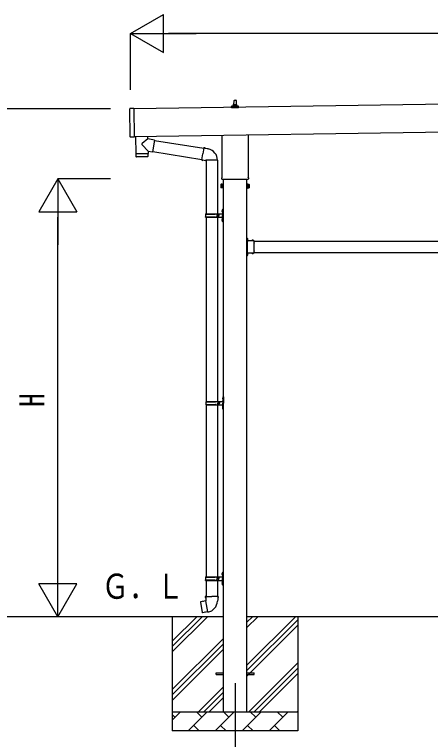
# Model space of a CAD drawing. Units: millimetres, scale not verified. Extents: x -16820 to 16820, y -11880 to 11880.
# Drawn here: x -5395 to -3211, y -3528 to 281 of the extents above; entities that cross this region are included whole.
import ezdxf
from ezdxf.enums import TextEntityAlignment as Align

# ---------------------------------------------------------------- set-up
doc = ezdxf.new("R2010")
doc.units = ezdxf.units.MM
doc.header["$LTSCALE"] = 50
for name, color, linetype in [('0-4_YKK_12', 2, 'Continuous'), ('0-5_YKK_13', 4, 'Continuous'), ('0-6_YKK_A1', 4, 'Continuous'), ('0-7_YKK_D', 6, 'Continuous')]:
    doc.layers.add(name, color=color, linetype=linetype)
doc.styles.add('ＭＳ ゴシック', font='')
doc.styles.get('ＭＳ ゴシック').set_extended_font_data('MS Gothic')

msp = doc.modelspace()

# ---------------------------------------------------------------- linework, layer by layer
at = {"layer": '0-4_YKK_12'}
msp.add_line((-4237.42, -3233), (-4237.42, -3733), dxfattribs=at)
at = {"layer": '0-5_YKK_13'}
for p, q in [((-4243.42, -193.74), (-4242.69, -170.22)), ((-4241.69, -169.24), (-4233.15, -169.24)), ((-4232.15, -170.22), (-4231.42, -193.74)), ((-4787.62, -362.04), (-4789.73, -214.06)), ((-4769.75, -212.77), (-4788.74, -213.05)), ((-4255.67, -209.24), (-4255.67, -201.53)), ((-4219.17, -209.24), (-4255.67, -209.24)), ((-4255.29, -200.74), (-4219.55, -200.74)), ((-4254.91, -200.56), (-4248.19, -198.93)), ((-4247.8, -198.74), (-4227.04, -198.74)), ((-4247.42, -197.95), (-4247.42, -193.74)), ((-4246.42, -193.74), (-4228.42, -193.74)), ((-4227.42, -197.95), (-4227.42, -193.74)), ((-4219.94, -200.56), (-4226.66, -198.93)), ((-4219.17, -209.24), (-4219.17, -201.53)), ((-4695.47, -372.45), (-4725.25, -396.69)), ((-4695.47, -372.45), (-4695.68, -358.15)), ((-4659.98, -378.19), (-4695.47, -372.45)), ((-4659.98, -378.19), (-4670.14, -441.07)), ((-4660.27, -380.01), (-4401.29, -421.25)), ((-4305.72, -573.23), (-4305.72, -352.58)), ((-4169.12, -350.63), (-4169.12, -573.23)), ((-4694.55, -437.12), (-4725.42, -404.02)), ((-4400.97, -419.43), (-4399.83, -417.45)), ((-4399.83, -417.45), (-4396.26, -418.08)), ((-4396.26, -418.08), (-4395.85, -420.42)), ((-4758.36, -451.05), (-4757.94, -464.1)), ((-4753.87, -449.99), (-4753.84, -450.99)), ((-4698.88, -449.2), (-4698.88, -450.2)), ((-4694.55, -437.12), (-4670.14, -441.07)), ((-4694.55, -437.12), (-4694.38, -449.14)), ((-4669.84, -439.24), (-4411.71, -480.34)), ((-4412.03, -482.16), (-4406.5, -450.79)), ((-4400.97, -419.43), (-4406.5, -450.79)), ((-4381.33, -423.25), (-4379.65, -424.87)), ((-4379.65, -424.87), (-4377.53, -425.32)), ((-4697.36, -466.18), (-4754.9, -467.01)), ((-4412.03, -482.16), (-4411.63, -484.41)), ((-4412.03, -482.16), (-4406.88, -482.98)), ((-4411.63, -484.41), (-4408.07, -485.04)), ((-4408.07, -485.04), (-4406.88, -482.98)), ((-4406.88, -482.98), (-4392.28, -485.29)), ((-4392.28, -485.29), (-4390.07, -484.31)), ((-4329.77, -484.7), (-4390.96, -484.7)), ((-4389.92, -484.7), (-4389.92, -766.01)), ((-4329.92, -484.7), (-4329.92, -766.01)), ((-4307.42, -582), (-4307.42, -576.5)), ((-4169.48, -585.5), (-4305.36, -585.5)), ((-4167.42, -576.5), (-4167.42, -582)), ((-4311.42, -611.5), (-4310.66, -610.19)), ((-4311.42, -611.5), (-4311.42, -628.5)), ((-4311.42, -628.5), (-4310.66, -629.82)), ((-4304.42, -615.09), (-4310.66, -615.09)), ((-4304.42, -624.91), (-4310.66, -624.91)), ((-4304.42, -629.82), (-4310.66, -629.82)), ((-4301.92, -629.2), (-4304.42, -629.2)), ((-4172.92, -629.2), (-4170.42, -629.2)), ((-4170.42, -615.09), (-4164.18, -615.09)), ((-4170.42, -624.91), (-4164.18, -624.91)), ((-4170.42, -629.82), (-4164.18, -629.82)), ((-4163.42, -611.5), (-4164.18, -610.19)), ((-4163.42, -628.5), (-4164.18, -629.82)), ((-4163.42, -611.5), (-4163.42, -628.5)), ((-4306.22, -748.86), (-4304.18, -749.86)), ((-4304.95, -746.86), (-4304.32, -746.86)), ((-4304.95, -746.86), (-4304.95, -755.16)), ((-4304.95, -755.16), (-4304.32, -755.16)), ((-4304.32, -746.86), (-4304.32, -755.16)), ((-4304.32, -746.86), (-4303.92, -747.26)), ((-4304.32, -755.16), (-4303.92, -754.76)), ((-4304.18, -749.86), (-4303.57, -751.01)), ((-4303.92, -743.01), (-4300.92, -741.51)), ((-4303.92, -743.01), (-4303.92, -775.01)), ((-4303.92, -747.26), (-4303.92, -754.76)), ((-4300.92, -741.51), (-4300.92, -775.01)), ((-4300.92, -741.51), (-4299.92, -741.51)), ((-4299.92, -741.51), (-4299.92, -775.01)), ((-4392.92, -768.01), (-4342.59, -768.01)), ((-4392.92, -782.01), (-4342.59, -782.01)), ((-4391.92, -766.01), (-4305.92, -766.01)), ((-4391.92, -766.01), (-4391.92, -768.01)), ((-4391.92, -784.01), (-4391.92, -782.01)), ((-4391.92, -784.01), (-4305.92, -784.01)), ((-4389.92, -784.01), (-4389.92, -1751.5)), ((-4332.92, -766.01), (-4332.92, -770.51)), ((-4332.92, -770.51), (-4330.92, -770.51)), ((-4332.92, -784.01), (-4332.92, -779.51)), ((-4332.92, -779.51), (-4330.92, -779.51)), ((-4330.92, -770.51), (-4330.92, -775.01)), ((-4330.92, -779.51), (-4330.92, -775.01)), ((-4329.92, -784.01), (-4329.92, -1751.5)), ((-4324.92, -766.01), (-4324.92, -775.01)), ((-4324.92, -770.51), (-4321.92, -770.51)), ((-4324.92, -784.01), (-4324.92, -775.01)), ((-4324.92, -779.51), (-4321.92, -779.51)), ((-4321.92, -770.51), (-4321.92, -775.01)), ((-4321.92, -779.51), (-4321.92, -775.01)), ((-4306.22, -796.86), (-4304.18, -797.86)), ((-4304.95, -794.86), (-4304.32, -794.86)), ((-4304.95, -794.86), (-4304.95, -803.16)), ((-4304.32, -794.86), (-4304.32, -803.16)), ((-4304.32, -794.86), (-4303.92, -795.26)), ((-4304.18, -797.86), (-4303.57, -799.01)), ((-4303.92, -807.01), (-4303.92, -775.01)), ((-4303.92, -795.26), (-4303.92, -802.76)), ((-4300.92, -808.51), (-4300.92, -775.01)), ((-4299.92, -808.51), (-4299.92, -775.01)), ((-4304.95, -803.16), (-4304.32, -803.16)), ((-4304.32, -803.16), (-4303.92, -802.76)), ((-4303.92, -807.01), (-4300.92, -808.51)), ((-4300.92, -808.51), (-4299.92, -808.51)), ((-4173.32, -892.5), (-4174.92, -892.5)), ((-4174.92, -897), (-4173.32, -897)), ((-4173.32, -898), (-4174.92, -898)), ((-4169.22, -900), (-4174.92, -900)), ((-4173.32, -902), (-4174.92, -902)), ((-4174.92, -903), (-4173.32, -903)), ((-4173.32, -909.46), (-4173.32, -892.5)), ((-4173.32, -895.97), (-4173.32, -904.04)), ((-4173.32, -898.88), (-4170.66, -897.55)), ((-4173.32, -901.13), (-4170.66, -902.45)), ((-4136.92, -907.9), (-4173.32, -907.9)), ((-4172.92, -909.5), (-4169.92, -909.5)), ((-4172.92, -918.29), (-4172.92, -911.5)), ((-4172.46, -895.27), (-4172.62, -895.27)), ((-4172.46, -904.74), (-4172.62, -904.74)), ((-4149.66, -907.04), (-4149.66, -907.2)), ((-4140.89, -907.9), (-4148.96, -907.9)), ((-4146.05, -907.9), (-4147.37, -905.24)), ((-4143.8, -907.9), (-4142.47, -905.24)), ((-4140.19, -907.04), (-4140.19, -907.2)), ((-4136.92, -918.29), (-4136.92, -907.9)), ((-4172.92, -960.29), (-4172.92, -919.72)), ((-4136.92, -960.29), (-4136.92, -919.72)), ((-4173.32, -978), (-4174.92, -978)), ((-4173.32, -982), (-4174.92, -982)), ((-4173.32, -987.5), (-4174.92, -987.5)), ((-4173.32, -987.5), (-4173.32, -970.54)), ((-4136.92, -972.1), (-4173.32, -972.1)), ((-4173.32, -975.97), (-4173.32, -984.04)), ((-4173.32, -978.88), (-4170.66, -977.55)), ((-4173.32, -981.13), (-4170.66, -982.45)), ((-4172.92, -968.5), (-4172.92, -961.72)), ((-4169.92, -970.5), (-4172.92, -970.5)), ((-4172.46, -975.27), (-4172.62, -975.27)), ((-4172.46, -984.74), (-4172.62, -984.74)), ((-4149.66, -972.96), (-4149.66, -972.8)), ((-4140.89, -972.1), (-4148.96, -972.1)), ((-4146.05, -972.1), (-4147.37, -974.76)), ((-4143.8, -972.1), (-4142.47, -974.76)), ((-4140.19, -972.96), (-4140.19, -972.8)), ((-4136.92, -972.1), (-4136.92, -961.72)), ((-4389.42, -1751.5), (-4303.42, -1751.5)), ((-4389.42, -1751.5), (-4389.42, -1753.5)), ((-4330.42, -1751.5), (-4330.42, -1756)), ((-4322.42, -1751.5), (-4322.42, -1760.5)), ((-4303.72, -1734.35), (-4301.68, -1735.35)), ((-4302.45, -1732.35), (-4301.82, -1732.35)), ((-4302.45, -1732.35), (-4302.45, -1740.65)), ((-4302.45, -1740.65), (-4301.82, -1740.65)), ((-4301.82, -1732.35), (-4301.82, -1740.65)), ((-4301.82, -1732.35), (-4301.42, -1732.75)), ((-4301.82, -1740.65), (-4301.42, -1740.25)), ((-4301.68, -1735.35), (-4301.07, -1736.5)), ((-4301.42, -1728.5), (-4298.42, -1727)), ((-4301.42, -1728.5), (-4301.42, -1760.5)), ((-4301.42, -1732.75), (-4301.42, -1740.25)), ((-4298.42, -1727), (-4298.42, -1760.5)), ((-4298.42, -1727), (-4297.42, -1727)), ((-4297.42, -1727), (-4297.42, -1760.5)), ((-4390.42, -1753.5), (-4340.09, -1753.5)), ((-4390.42, -1767.5), (-4340.09, -1767.5)), ((-4389.92, -1769.49), (-4389.92, -2674)), ((-4389.42, -1769.5), (-4389.42, -1767.5)), ((-4389.42, -1769.5), (-4303.42, -1769.5)), ((-4330.42, -1756), (-4328.42, -1756)), ((-4330.42, -1769.5), (-4330.42, -1765)), ((-4330.42, -1765), (-4328.42, -1765)), ((-4329.92, -1769.49), (-4329.92, -2674)), ((-4328.42, -1756), (-4328.42, -1760.5)), ((-4328.42, -1765), (-4328.42, -1760.5)), ((-4322.42, -1756), (-4319.42, -1756)), ((-4322.42, -1769.5), (-4322.42, -1760.5)), ((-4322.42, -1765), (-4319.42, -1765)), ((-4319.42, -1756), (-4319.42, -1760.5)), ((-4319.42, -1765), (-4319.42, -1760.5)), ((-4303.72, -1782.35), (-4301.68, -1783.35)), ((-4302.45, -1780.35), (-4301.82, -1780.35)), ((-4302.45, -1780.35), (-4302.45, -1788.65)), ((-4302.45, -1788.65), (-4301.82, -1788.65)), ((-4301.82, -1780.35), (-4301.82, -1788.65)), ((-4301.82, -1780.35), (-4301.42, -1780.75)), ((-4301.82, -1788.65), (-4301.42, -1788.25)), ((-4301.68, -1783.35), (-4301.07, -1784.5)), ((-4301.42, -1792.5), (-4301.42, -1760.5)), ((-4301.42, -1780.75), (-4301.42, -1788.25)), ((-4298.42, -1794), (-4298.42, -1760.5)), ((-4297.42, -1794), (-4297.42, -1760.5)), ((-4301.42, -1792.5), (-4298.42, -1794)), ((-4298.42, -1794), (-4297.42, -1794)), ((-4306.22, -2656.85), (-4304.18, -2657.85)), ((-4304.95, -2654.85), (-4304.32, -2654.85)), ((-4304.95, -2654.85), (-4304.95, -2663.15)), ((-4304.95, -2663.15), (-4304.32, -2663.15)), ((-4304.32, -2654.85), (-4304.32, -2663.15)), ((-4304.32, -2654.85), (-4303.92, -2655.25)), ((-4304.32, -2663.15), (-4303.92, -2662.75)), ((-4304.18, -2657.85), (-4303.57, -2659)), ((-4303.92, -2651), (-4300.92, -2649.5)), ((-4303.92, -2651), (-4303.92, -2683)), ((-4303.92, -2655.25), (-4303.92, -2662.75)), ((-4300.92, -2649.5), (-4300.92, -2683)), ((-4300.92, -2649.5), (-4299.92, -2649.5)), ((-4299.92, -2649.5), (-4299.92, -2683)), ((-4392.92, -2676), (-4342.59, -2676)), ((-4392.92, -2690), (-4342.59, -2690)), ((-4391.92, -2674), (-4305.92, -2674)), ((-4391.92, -2674), (-4391.92, -2676)), ((-4391.92, -2692), (-4391.92, -2690)), ((-4391.92, -2692), (-4305.92, -2692)), ((-4389.92, -2692), (-4389.92, -2776.93)), ((-4332.92, -2674), (-4332.92, -2678.5)), ((-4332.92, -2678.5), (-4330.92, -2678.5)), ((-4332.92, -2692), (-4332.92, -2687.5)), ((-4332.92, -2687.5), (-4330.92, -2687.5)), ((-4330.92, -2678.5), (-4330.92, -2683)), ((-4330.92, -2687.5), (-4330.92, -2683)), ((-4329.92, -2692), (-4329.92, -2776.93)), ((-4324.92, -2674), (-4324.92, -2683)), ((-4324.92, -2678.5), (-4321.92, -2678.5)), ((-4324.92, -2692), (-4324.92, -2683)), ((-4324.92, -2687.5), (-4321.92, -2687.5)), ((-4321.92, -2678.5), (-4321.92, -2683)), ((-4321.92, -2687.5), (-4321.92, -2683)), ((-4304.95, -2702.85), (-4304.32, -2702.85)), ((-4304.95, -2702.85), (-4304.95, -2711.15)), ((-4304.32, -2702.85), (-4304.32, -2711.15)), ((-4304.32, -2702.85), (-4303.92, -2703.25)), ((-4303.92, -2715), (-4303.92, -2683)), ((-4303.92, -2703.25), (-4303.92, -2710.75)), ((-4300.92, -2716.5), (-4300.92, -2683)), ((-4299.92, -2716.5), (-4299.92, -2683)), ((-4306.22, -2704.85), (-4304.18, -2705.85)), ((-4304.95, -2711.15), (-4304.32, -2711.15)), ((-4304.32, -2711.15), (-4303.92, -2710.75)), ((-4304.18, -2705.85), (-4303.57, -2707)), ((-4303.92, -2715), (-4300.92, -2716.5)), ((-4300.92, -2716.5), (-4299.92, -2716.5)), ((-4391.77, -2776.93), (-4393.92, -2777.71)), ((-4393.92, -2777.71), (-4393.92, -2781.33)), ((-4391.77, -2776.93), (-4359.92, -2776.93)), ((-4391.77, -2776.93), (-4391.68, -2782.14)), ((-4328.07, -2776.93), (-4359.92, -2776.93)), ((-4328.07, -2776.93), (-4325.92, -2777.71)), ((-4325.92, -2777.71), (-4325.92, -2781.33)), ((-4418.38, -2805.38), (-4419.19, -2806.55)), ((-4419.19, -2806.55), (-4409.57, -2861.11)), ((-4390.51, -2800.13), (-4418.38, -2805.38)), ((-4405.64, -2802.78), (-4405.85, -2803.02)), ((-4393.92, -2781.33), (-4391.68, -2782.14)), ((-4391.68, -2782.14), (-4391.42, -2796.93)), ((-4391.42, -2796.93), (-4390.07, -2798.93)), ((-4380.16, -2857.43), (-4390.29, -2799.95)), ((-4390.27, -2799.13), (-4390.27, -2799.84)), ((-4390.07, -2798.93), (-4390.1, -2798.93)), ((-4329.73, -2798.87), (-4329.81, -2801.03)), ((-4328.42, -2796.93), (-4329.73, -2798.87)), ((-4325.92, -2781.33), (-4328.16, -2782.14)), ((-4395.55, -2860.02), (-4395.83, -2859.86)), ((-4379.85, -2858.19), (-4380.1, -2857.53)), ((-4337.42, -3178.5), (-4299.92, -3178.5)), ((-4337.42, -3187.5), (-4337.42, -3178.5)), ((-4337.42, -3187.5), (-4299.92, -3187.5)), ((-4174.92, -3178.5), (-4137.42, -3178.5)), ((-4174.92, -3187.5), (-4137.42, -3187.5)), ((-4137.42, -3187.5), (-4137.42, -3178.5))]:
    msp.add_line(p, q, dxfattribs=at)
for points in [[(-4769.75, -212.77), (-4767.61, -362.76), (-4786.6, -363.03)], [(-4759.67, -359.06), (-4758.37, -450.05), (-4694.38, -449.14)], [(-4694.4, -463.19), (-4694.36, -450.14), (-4758.36, -451.05)], [(-4400.97, -419.43), (-4395.85, -420.42), (-4381.33, -423.25)], [(-4304.42, -629.82), (-4304.42, -610.19), (-4310.66, -610.19)], [(-4304.42, -629.2), (-4304.42, -610.8), (-4301.92, -610.8)], [(-4170.42, -629.2), (-4170.42, -610.8), (-4172.92, -610.8)], [(-4170.42, -629.82), (-4170.42, -610.19), (-4164.18, -610.19)], [(-4306.22, -753.16), (-4304.18, -752.16), (-4303.57, -751.01)], [(-4306.22, -801.16), (-4304.18, -800.16), (-4303.57, -799.01)], [(-4174.92, -907.5), (-4174.92, -901.5), (-4174.92, -898.5), (-4174.92, -892.5)], [(-4172.92, -911.5), (-4169.92, -911.5), (-4169.92, -907.9)], [(-4174.92, -987.5), (-4174.92, -981.5), (-4174.92, -978.5), (-4174.92, -972.5)], [(-4172.92, -968.5), (-4169.92, -968.5), (-4169.92, -972.1)], [(-4303.72, -1738.65), (-4301.68, -1737.65), (-4301.07, -1736.5)], [(-4303.72, -1786.65), (-4301.68, -1785.65), (-4301.07, -1784.5)], [(-4306.22, -2661.15), (-4304.18, -2660.15), (-4303.57, -2659)], [(-4306.22, -2709.15), (-4304.18, -2708.15), (-4303.57, -2707)], [(-4328.07, -2776.93), (-4328.16, -2782.14), (-4328.42, -2796.93)], [(-4403.39, -2802.56), (-4403.67, -2802.41), (-4405.64, -2802.78)], [(-4380.43, -2857.33), (-4408.41, -2861.93), (-4409.57, -2861.11)], [(-4393.36, -2859.46), (-4393.57, -2859.7), (-4395.55, -2860.02)]]:
    msp.add_lwpolyline(points, dxfattribs=at)
for points in [[(-4301.92, -630.5), (-4301.92, -609.5), (-4299.92, -609.5), (-4299.92, -630.5)], [(-4172.92, -630.5), (-4172.92, -609.5), (-4174.92, -609.5), (-4174.92, -630.5)]]:
    msp.add_lwpolyline(points, close=True, dxfattribs=at)
for centre, radius, start, end in [((-4243.34, -194.37), 4.13, 90, 171.17633), ((-4241.69, -170.24), 1, 90, 178.60509), ((-4234.09, -193.74), 4.83, 133.60282, 180), ((-4240.75, -193.74), 4.83, 0, 46.39718), ((-4233.15, -170.24), 1, 1.39491, 90), ((-4231.51, -194.37), 4.13, 8.82367, 90), ((-4788.73, -214.04), 1, 90.81845, 180.81845), ((-4254.67, -201.53), 1, 103.62699, 180), ((-4248.42, -197.95), 1, 283.62699, 0), ((-4246.42, -194.74), 1, 90, 180), ((-4228.42, -194.74), 1, 0, 90), ((-4226.42, -197.95), 1, 180, 256.37301), ((-4220.17, -201.53), 1, 0, 76.37301), ((-4786.62, -362.03), 1, 180.81845, 270.81845), ((-4721.93, -400.44), 5, 131.47396, 225.79244), ((-4390.07, -484.31), 60.3, 359.62495, 78), ((-4754.94, -464.01), 3, 181.81845, 270.86677), ((-4697.4, -463.18), 3, 270.81845, 359.81845), ((-4303.42, -576.5), 4, 125.09963, 180), ((-4303.42, -582), 4, 180, 194.47751), ((-4303.42, -582), 4, 194.47751, 241.04498), ((-4171.42, -582), 4, 298.95502, 345.52249), ((-4171.42, -576.5), 4, 0, 54.90037), ((-4171.42, -582), 4, 345.52249, 0), ((-4307.08, -612.64), 4.34, 145.61575, 214.38425), ((-4307.08, -627.36), 4.34, 145.61575, 214.38425), ((-4295.18, -620), 16.24, 162.41205, 197.58795), ((-4167.77, -612.64), 4.34, 325.61575, 34.38425), ((-4179.66, -620), 16.24, 342.41205, 17.58795), ((-4167.77, -627.36), 4.34, 325.61575, 34.38425), ((-4300.62, -751.01), 6, 136.21765, 223.78235), ((-4344.17, -775.01), 49.25, 171.82876, 180.00002), ((-4344.17, -775.01), 49.25, 180.00002, 188.17127), ((-4342.59, -766.01), 2, 270, 359.99998), ((-4342.59, -784.01), 2, 0.00005, 90.00004), ((-4300.62, -799.01), 6, 136.21765, 223.78235), ((-4305.92, -764.01), 2, 270, 359.99998), ((-4305.92, -786.01), 2, 0.00005, 90.00004), ((-4172.92, -907.5), 2, 180, 270), ((-4172.62, -895.97), 0.7, 90, 180), ((-4172.62, -904.04), 0.7, 180, 270), ((-4172.46, -896.13), 0.862, 39.12355, 90), ((-4172.46, -903.88), 0.862, 270, 320.87645), ((-4177.22, -900), 7, 0, 39.12355), ((-4177.22, -900), 7, 320.87645, 0), ((-4148.96, -907.2), 0.7, 180, 270), ((-4148.79, -907.04), 0.862, 129.12355, 180), ((-4144.92, -911.8), 7, 90, 129.12355), ((-4144.92, -911.8), 7, 50.87645, 90), ((-4140.89, -907.2), 0.7, 270, 0), ((-4141.05, -907.04), 0.862, 0, 50.87645), ((-4173.62, -919), 1, 314.427, 45.573), ((-4136.22, -919), 1, 134.427, 225.573), ((-4172.92, -972.5), 2, 90, 180), ((-4172.62, -975.97), 0.7, 90, 180), ((-4172.62, -984.04), 0.7, 180, 270), ((-4173.62, -961), 1, 314.427, 45.573), ((-4172.46, -976.13), 0.862, 39.12355, 90), ((-4172.46, -983.88), 0.862, 270, 320.87645), ((-4177.22, -980), 7, 0, 39.12355), ((-4177.22, -980), 7, 320.87645, 0), ((-4148.96, -972.8), 0.7, 90, 180), ((-4148.79, -972.96), 0.862, 180, 230.87645), ((-4144.92, -968.2), 7, 230.87645, 270), ((-4144.92, -968.2), 7, 270, 309.12355), ((-4140.89, -972.8), 0.7, 0, 90), ((-4141.05, -972.96), 0.862, 309.12355, 0), ((-4136.22, -961), 1, 134.427, 225.573), ((-4340.09, -1751.5), 2, 270, 359.99998), ((-4298.12, -1736.5), 6, 136.21765, 223.78235), ((-4303.42, -1749.5), 2, 270, 359.99998), ((-4341.67, -1760.5), 49.25, 171.82876, 180.00002), ((-4341.67, -1760.5), 49.25, 180.00002, 188.17127), ((-4340.09, -1769.5), 2, 0.00005, 90.00004), ((-4298.12, -1784.5), 6, 136.21765, 223.78235), ((-4303.42, -1771.5), 2, 0.00005, 90.00004), ((-4300.62, -2659), 6, 136.21765, 223.78235), ((-4344.17, -2683), 49.25, 171.82876, 180.00002), ((-4344.17, -2683), 49.25, 180.00002, 188.17127), ((-4342.59, -2674), 2, 270, 359.99998), ((-4342.59, -2692), 2, 0.00005, 90.00004), ((-4300.62, -2707), 6, 136.21765, 223.78235), ((-4305.92, -2672), 2, 270, 359.99998), ((-4305.92, -2694), 2, 0.00005, 90.00004), ((-4390.57, -2799.84), 0.3, 280.66842, 0), ((-4390.07, -2799.13), 0.2, 100, 180), ((-4390.07, -2798.93), 60.3, 279.96938, 358), ((-4380.38, -2857.63), 0.3, 20, 99.33158), ((-4379.67, -2858.12), 0.2, 200, 279.96938)]:
    msp.add_arc(centre, radius, start, end, dxfattribs=at)
at = {"layer": '0-6_YKK_A1'}
for p, q in [((617.31, -137.26), (-4769.73, -214.18)), ((-4767.66, -359.18), (619.38, -282.22)), ((-4299.92, -585.5), (-4299.92, -3383)), ((-4174.92, -3383), (-4174.92, -585.5)), ((-4136.92, -910), (-2937.92, -910)), ((-4169.92, -970), (-4174.42, -970)), ((-4136.92, -970), (-2937.92, -970)), ((-4299.92, -2883), (-5795.72, -2883)), ((-4567.42, -2883), (-4567.42, -3483)), ((-4567.42, -3068.05), (-4382.37, -2883)), ((-4567.42, -3039.77), (-4410.65, -2883)), ((-4567.42, -3011.48), (-4438.94, -2883)), ((-2899.92, -2883), (-4174.92, -2883)), ((-4174.92, -3138.1), (-3919.82, -2883)), ((-4174.92, -2940.11), (-4117.81, -2883)), ((-4174.92, -2911.83), (-4146.1, -2883)), ((-3907.42, -2883), (-3907.42, -3483)), ((-4174.92, -3166.39), (-3907.42, -2898.89)), ((-4174.92, -3194.67), (-3907.42, -2927.17)), ((-4567.42, -3266.04), (-4299.92, -2998.54)), ((-4567.42, -3294.33), (-4299.92, -3026.83)), ((-4567.42, -3322.61), (-4299.92, -3055.11)), ((-4165.26, -3383), (-3907.42, -3125.16)), ((-4136.98, -3383), (-3907.42, -3153.44)), ((-4108.7, -3383), (-3907.42, -3181.73)), ((-4429.82, -3383), (-4299.92, -3253.1)), ((-4401.54, -3383), (-4299.92, -3281.39)), ((-4373.25, -3383), (-4299.92, -3309.67)), ((-4567.42, -3383), (-3907.42, -3383)), ((-4567.42, -3425.9), (-4524.53, -3383)), ((-4483.11, -3483), (-4383.11, -3383)), ((-4411.66, -3411.56), (-4440.21, -3383)), ((-4341.68, -3483), (-4241.68, -3383)), ((-4270.24, -3411.56), (-4298.79, -3383)), ((-4200.26, -3483), (-4100.26, -3383)), ((-4128.82, -3411.56), (-4157.37, -3383)), ((-4058.84, -3483), (-3958.84, -3383)), ((-3987.4, -3411.56), (-4015.95, -3383)), ((-3910.71, -3383), (-3907.42, -3379.72)), ((-4553.08, -3411.56), (-4567.42, -3397.22)), ((-4454.55, -3454.45), (-4426, -3483)), ((-4313.13, -3454.45), (-4284.58, -3483)), ((-4171.71, -3454.45), (-4143.16, -3483)), ((-4030.29, -3454.45), (-4001.74, -3483)), ((-3907.42, -3483), (-4567.42, -3483))]:
    msp.add_line(p, q, dxfattribs=at)
msp.add_lwpolyline([(-4169.92, -910), (-4174.42, -910), (-4174.42, -970)], dxfattribs=at)
at = {"layer": '0-7_YKK_D'}
for p, q in [((-4787.22, 181.32), (-4614.02, 281.32)), ((-4614.02, 81.32), (-4614.02, 281.32)), ((-4787.22, -114.42), (-4787.22, 182.32)), ((-4787.22, 181.32), (-4614.02, 81.32)), ((-4787.22, 181.32), (-4440.81, 181.32)), ((1704.22, 181.32), (-4587.22, 181.32)), ((-4891.15, -214.5), (-5468.42, -214.5)), ((-5167.42, -583), (-5267.42, -756.21)), ((-4891.15, -583), (-5168.42, -583)), ((-5167.42, -583), (-5067.42, -756.21)), ((-5167.42, -583), (-5167.42, -929.41)), ((-5267.42, -756.21), (-5067.42, -756.21)), ((-5167.42, -2683), (-5167.42, -783)), ((-5167.42, -2883), (-5167.42, -2536.59)), ((-5167.42, -2883), (-5267.42, -2709.8)), ((-5067.42, -2709.8), (-5267.42, -2709.8)), ((-5167.42, -2883), (-5067.42, -2709.8)), ((-4891.15, -2883), (-5468.42, -2883)), ((-4891.15, -2883), (-5168.42, -2883))]:
    msp.add_line(p, q, dxfattribs=at)

# ---------------------------------------------------------------- texts
at = {"layer": '0-6_YKK_A1', "style": 'ＭＳ ゴシック', "width": 0.8}
msp.add_text('Ｇ．Ｌ', height=132, dxfattribs=at).set_placement((-4937.98, -2828.32), align=Align.BOTTOM_LEFT)
at = {"layer": '0-7_YKK_D', "style": 'ＭＳ ゴシック', "width": 0.8}
msp.add_text('H', height=132, rotation=90, dxfattribs=at).set_placement((-5199.42, -1781), align=Align.BOTTOM_LEFT)

doc.saveas('drawing.dxf')
